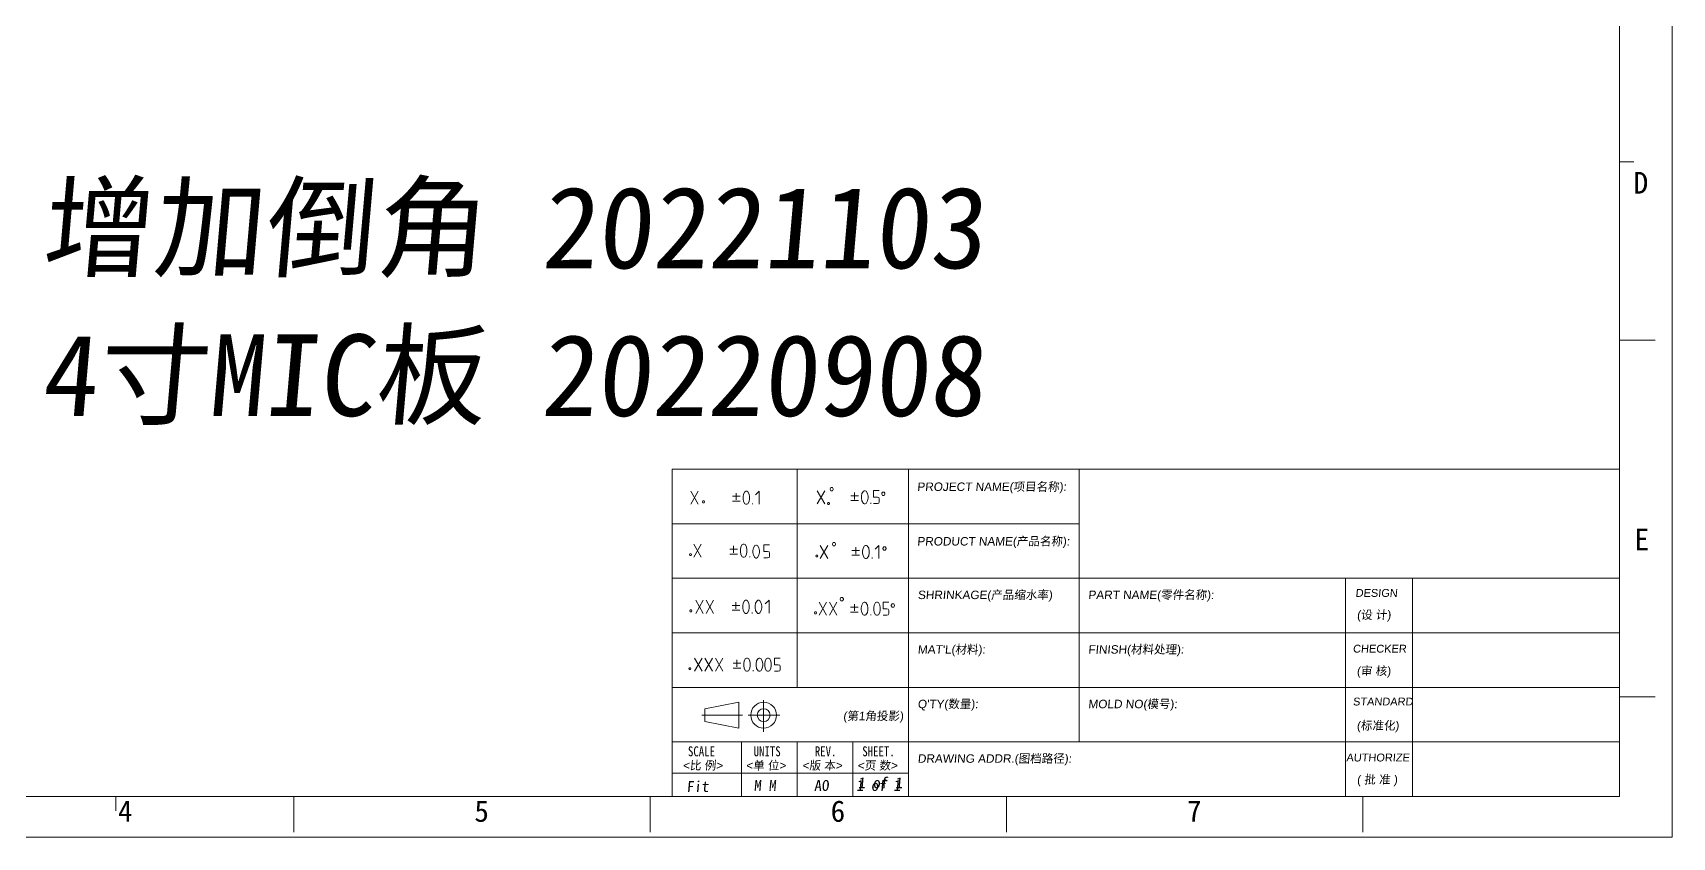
# Model space of a CAD drawing. Extents: x -144 to 4730, y -3845 to 502.
# Drawn here: x 1033.7 to 1161.9, y -3460.4 to -3397.5 of the extents above; entities that cross this region are included whole.
import ezdxf

# ---------------------------------------------------------------- set-up
doc = ezdxf.new("R2010")
doc.units = 0
doc.header["$LTSCALE"] = 15
doc.header["$MEASUREMENT"] = 0
doc.linetypes.add('CENTER', pattern=[0.6, 0.375, -0.075, 0.075, -0.075])
doc.layers.get('0').update_dxf_attribs({"linetype": 'CONTINUOUS'})
doc.layers.add('ce', color=1, linetype='CENTER', lineweight=5)
doc.layers.add('轮廊线', color=7, linetype='CONTINUOUS', lineweight=13)
doc.styles.get("Standard").update_dxf_attribs({"font": 'txt', "width": 0.8})
doc.styles.add('文字', font='宋体.ttf', dxfattribs={"oblique": 5})
doc.styles.add('标准', font='arial.ttf', dxfattribs={"oblique": 5})

# ---------------------------------------------------------------- blocks, each defined once
blk = doc.blocks.new('A4h')
at = {"layer": '轮廊线', "color": 7, "lineweight": 13}
for p, q in [((0, 0), (0, 175.72)), ((-4.81, 3.71), (-4.81, 172.01)), ((-4.81, 61.58), (-3.51, 61.58)), ((-4.81, 45.32), (-1.56, 45.32)), ((-4.81, 37.06), (-4.81, 33.16)), ((-4.81, 12.8), (-1.56, 12.8)), ((-252.81, 3.71), (-4.81, 3.71)), ((-142.03, 3.71), (-142.03, 2.41)), ((-125.77, 3.71), (-125.77, 0.45)), ((-93.25, 3.71), (-93.25, 0.45)), ((-60.74, 3.71), (-60.74, 0.45)), ((-28.22, 3.71), (-28.22, 0.45)), ((0, 0), (-257.52, 0))]:
    blk.add_line(p, q, dxfattribs=at)
at = {"layer": '轮廊线', "color": 7}
for s, height, p in [('D', 1.98, (-3.53, 58.67)), ('E', 1.98, (-3.44, 26.16)), ('4', 1.95, (-141.82, 1.4)), ('5', 1.95, (-109.3, 1.4)), ('6', 1.95, (-76.79, 1.4)), ('7', 1.95, (-44.27, 1.4))]:
    blk.add_text(s, height=height, dxfattribs=at).set_placement(p)

msp = doc.modelspace()

# ---------------------------------------------------------------- linework, layer by layer
at = {"layer": 'ce', "lineweight": 0}
for p, q in [((1090.826, -3452.14), (1090.826, -3449.683)), ((1090.826, -3452.14), (1090.826, -3449.683)), ((1086.005, -3450.848), (1089.164, -3450.848)), ((1086.005, -3450.848), (1089.164, -3450.848)), ((1089.616, -3450.848), (1092.083, -3450.848)), ((1089.616, -3450.848), (1092.083, -3450.848))]:
    msp.add_line(p, q, dxfattribs=at)
at = {"layer": '轮廊线', "color": 7, "linetype": 'Continuous', "lineweight": 9}
for p, q in [((1083.66, -3431.632), (1083.66, -3457.208)), ((1083.66, -3431.632), (1157.748, -3431.632)), ((1083.66, -3431.632), (1083.66, -3457.208)), ((1083.66, -3431.632), (1157.748, -3431.632)), ((1093.449, -3431.632), (1093.449, -3448.682)), ((1093.449, -3431.632), (1093.449, -3448.682)), ((1102.154, -3431.632), (1102.154, -3457.208)), ((1102.154, -3431.632), (1102.154, -3457.208)), ((1115.491, -3431.632), (1115.491, -3452.945)), ((1115.491, -3431.632), (1115.491, -3452.945)), ((1083.66, -3435.895), (1115.491, -3435.895)), ((1083.66, -3435.895), (1115.491, -3435.895)), ((1083.66, -3440.157), (1157.748, -3440.157)), ((1083.66, -3440.157), (1157.748, -3440.157)), ((1136.325, -3440.157), (1136.325, -3457.208)), ((1136.325, -3440.157), (1136.325, -3457.208)), ((1141.563, -3440.157), (1141.563, -3457.208)), ((1141.563, -3440.157), (1141.563, -3457.208)), ((1083.66, -3444.42), (1157.748, -3444.42)), ((1083.66, -3444.42), (1157.748, -3444.42)), ((1083.66, -3448.682), (1157.748, -3448.682)), ((1083.66, -3448.682), (1157.748, -3448.682)), ((1088.896, -3449.839), (1086.226, -3450.343)), ((1088.896, -3449.839), (1086.226, -3450.343)), ((1086.226, -3450.343), (1086.226, -3450.848)), ((1086.226, -3450.343), (1086.226, -3450.848)), ((1086.226, -3451.352), (1086.226, -3450.848)), ((1086.226, -3451.352), (1086.226, -3450.848)), ((1088.896, -3449.839), (1088.896, -3450.848)), ((1088.896, -3449.839), (1088.896, -3450.848)), ((1088.896, -3451.857), (1088.896, -3450.848)), ((1088.896, -3451.857), (1088.896, -3450.848)), ((1088.896, -3451.857), (1086.226, -3451.352)), ((1088.896, -3451.857), (1086.226, -3451.352)), ((1083.66, -3452.945), (1157.748, -3452.945)), ((1083.66, -3452.945), (1157.748, -3452.945)), ((1089.096, -3452.945), (1089.096, -3457.208)), ((1089.096, -3452.945), (1089.096, -3457.208)), ((1093.449, -3452.945), (1093.449, -3457.208)), ((1093.449, -3452.945), (1093.449, -3457.208)), ((1097.802, -3452.945), (1097.802, -3457.208)), ((1097.802, -3452.945), (1097.802, -3457.208)), ((1102.154, -3455.384), (1083.66, -3455.384)), ((1102.154, -3455.384), (1083.66, -3455.384))]:
    msp.add_line(p, q, dxfattribs=at)
at = {"layer": '轮廊线', "color": 3, "lineweight": 9}
for p, q in [((1096.021, -3433.161), (1096.084, -3433.067)), ((1096.021, -3433.161), (1096.084, -3433.067)), ((1096.084, -3433.067), (1096.21, -3433.067)), ((1096.084, -3433.067), (1096.21, -3433.067)), ((1096.21, -3433.067), (1096.273, -3433.161)), ((1096.21, -3433.067), (1096.273, -3433.161)), ((1085.133, -3433.353), (1085.717, -3434.376)), ((1085.133, -3434.376), (1085.717, -3433.353)), ((1085.133, -3433.353), (1085.717, -3434.376)), ((1085.133, -3434.376), (1085.717, -3433.353)), ((1086.041, -3434.171), (1086.073, -3434.109)), ((1086.041, -3434.171), (1086.073, -3434.109)), ((1086.073, -3434.25), (1086.041, -3434.171)), ((1086.073, -3434.25), (1086.041, -3434.171)), ((1086.073, -3434.109), (1086.167, -3434.109)), ((1086.073, -3434.109), (1086.167, -3434.109)), ((1086.167, -3434.25), (1086.073, -3434.25)), ((1086.167, -3434.25), (1086.073, -3434.25)), ((1086.167, -3434.109), (1086.198, -3434.171)), ((1086.167, -3434.109), (1086.198, -3434.171)), ((1086.198, -3434.171), (1086.167, -3434.25)), ((1086.198, -3434.171), (1086.167, -3434.25)), ((1088.381, -3433.747), (1088.98, -3433.747)), ((1088.381, -3433.747), (1088.98, -3433.747)), ((1088.381, -3434.124), (1088.98, -3434.124)), ((1088.381, -3434.124), (1088.98, -3434.124)), ((1088.68, -3433.495), (1088.68, -3434.03)), ((1088.68, -3433.495), (1088.68, -3434.03)), ((1089.255, -3433.572), (1089.218, -3433.791)), ((1089.255, -3433.572), (1089.218, -3433.791)), ((1089.218, -3433.791), (1089.218, -3433.938)), ((1089.218, -3433.791), (1089.218, -3433.938)), ((1089.218, -3433.938), (1089.255, -3434.157)), ((1089.218, -3433.938), (1089.255, -3434.157)), ((1089.364, -3433.39), (1089.255, -3433.572)), ((1089.364, -3433.39), (1089.255, -3433.572)), ((1089.255, -3434.157), (1089.364, -3434.34)), ((1089.255, -3434.157), (1089.364, -3434.34)), ((1089.437, -3433.353), (1089.364, -3433.39)), ((1089.437, -3433.353), (1089.364, -3433.39)), ((1089.364, -3434.34), (1089.437, -3434.376)), ((1089.364, -3434.34), (1089.437, -3434.376)), ((1089.51, -3433.353), (1089.437, -3433.353)), ((1089.51, -3433.353), (1089.437, -3433.353)), ((1089.583, -3433.39), (1089.51, -3433.353)), ((1089.583, -3433.39), (1089.51, -3433.353)), ((1089.51, -3434.376), (1089.583, -3434.34)), ((1089.51, -3434.376), (1089.583, -3434.34)), ((1089.693, -3433.572), (1089.583, -3433.39)), ((1089.693, -3433.572), (1089.583, -3433.39)), ((1089.583, -3434.34), (1089.693, -3434.157)), ((1089.583, -3434.34), (1089.693, -3434.157)), ((1089.73, -3433.791), (1089.693, -3433.572)), ((1089.73, -3433.791), (1089.693, -3433.572)), ((1089.693, -3434.157), (1089.73, -3433.938)), ((1089.693, -3434.157), (1089.73, -3433.938)), ((1089.73, -3433.938), (1089.73, -3433.791)), ((1089.73, -3433.938), (1089.73, -3433.791)), ((1089.959, -3434.376), (1089.959, -3434.303)), ((1089.959, -3434.376), (1089.959, -3434.303)), ((1090.481, -3433.353), (1090.189, -3433.645)), ((1090.481, -3433.353), (1090.189, -3433.645)), ((1090.481, -3434.376), (1090.481, -3433.353)), ((1090.481, -3434.376), (1090.481, -3433.353)), ((1095.019, -3433.314), (1095.604, -3434.337)), ((1095.019, -3434.337), (1095.604, -3433.314)), ((1095.019, -3433.314), (1095.604, -3434.337)), ((1095.019, -3434.337), (1095.604, -3433.314)), ((1095.831, -3434.303), (1095.862, -3434.24)), ((1095.831, -3434.303), (1095.862, -3434.24)), ((1095.862, -3434.382), (1095.831, -3434.303)), ((1095.862, -3434.382), (1095.831, -3434.303)), ((1095.862, -3434.24), (1095.957, -3434.24)), ((1095.862, -3434.24), (1095.957, -3434.24)), ((1095.957, -3434.24), (1095.988, -3434.303)), ((1095.957, -3434.24), (1095.988, -3434.303)), ((1095.988, -3434.303), (1095.957, -3434.382)), ((1095.988, -3434.303), (1095.957, -3434.382)), ((1096.021, -3433.224), (1096.021, -3433.161)), ((1096.021, -3433.224), (1096.021, -3433.161)), ((1096.084, -3433.319), (1096.021, -3433.224)), ((1096.084, -3433.319), (1096.021, -3433.224)), ((1096.21, -3433.319), (1096.084, -3433.319)), ((1096.21, -3433.319), (1096.084, -3433.319)), ((1096.273, -3433.224), (1096.21, -3433.319)), ((1096.273, -3433.224), (1096.21, -3433.319)), ((1096.273, -3433.161), (1096.273, -3433.224)), ((1096.273, -3433.161), (1096.273, -3433.224)), ((1097.639, -3433.708), (1098.237, -3433.708)), ((1097.639, -3433.708), (1098.237, -3433.708)), ((1097.639, -3434.085), (1098.237, -3434.085)), ((1097.639, -3434.085), (1098.237, -3434.085)), ((1097.938, -3433.456), (1097.938, -3433.991)), ((1097.938, -3433.456), (1097.938, -3433.991)), ((1098.512, -3433.533), (1098.476, -3433.753)), ((1098.512, -3433.533), (1098.476, -3433.753)), ((1098.476, -3433.753), (1098.476, -3433.899)), ((1098.476, -3433.753), (1098.476, -3433.899)), ((1098.476, -3433.899), (1098.512, -3434.118)), ((1098.476, -3433.899), (1098.512, -3434.118)), ((1098.622, -3433.351), (1098.512, -3433.533)), ((1098.622, -3433.351), (1098.512, -3433.533)), ((1098.512, -3434.118), (1098.622, -3434.301)), ((1098.512, -3434.118), (1098.622, -3434.301)), ((1098.695, -3433.314), (1098.622, -3433.351)), ((1098.695, -3433.314), (1098.622, -3433.351)), ((1098.622, -3434.301), (1098.695, -3434.337)), ((1098.622, -3434.301), (1098.695, -3434.337)), ((1098.768, -3433.314), (1098.695, -3433.314)), ((1098.768, -3433.314), (1098.695, -3433.314)), ((1098.695, -3434.337), (1098.768, -3434.337)), ((1098.695, -3434.337), (1098.768, -3434.337)), ((1098.841, -3433.351), (1098.768, -3433.314)), ((1098.841, -3433.351), (1098.768, -3433.314)), ((1098.768, -3434.337), (1098.841, -3434.301)), ((1098.768, -3434.337), (1098.841, -3434.301)), ((1098.951, -3433.533), (1098.841, -3433.351)), ((1098.951, -3433.533), (1098.841, -3433.351)), ((1098.841, -3434.301), (1098.951, -3434.118)), ((1098.841, -3434.301), (1098.951, -3434.118)), ((1098.988, -3433.753), (1098.951, -3433.533)), ((1098.988, -3433.753), (1098.951, -3433.533)), ((1098.951, -3434.118), (1098.988, -3433.899)), ((1098.951, -3434.118), (1098.988, -3433.899)), ((1098.988, -3433.899), (1098.988, -3433.753)), ((1098.988, -3433.899), (1098.988, -3433.753)), ((1099.217, -3434.337), (1099.217, -3434.264)), ((1099.217, -3434.337), (1099.217, -3434.264)), ((1099.429, -3433.295), (1099.867, -3433.295)), ((1099.429, -3433.807), (1099.429, -3433.295)), ((1099.429, -3433.295), (1099.867, -3433.295)), ((1099.429, -3433.807), (1099.429, -3433.295)), ((1099.721, -3433.807), (1099.429, -3433.807)), ((1099.721, -3433.807), (1099.429, -3433.807)), ((1099.429, -3434.318), (1099.721, -3434.318)), ((1099.429, -3434.318), (1099.721, -3434.318)), ((1099.831, -3433.843), (1099.721, -3433.807)), ((1099.831, -3433.843), (1099.721, -3433.807)), ((1099.721, -3434.318), (1099.831, -3434.282)), ((1099.721, -3434.318), (1099.831, -3434.282)), ((1099.867, -3433.953), (1099.831, -3433.843)), ((1099.867, -3433.953), (1099.831, -3433.843)), ((1099.831, -3434.282), (1099.867, -3434.172)), ((1099.831, -3434.282), (1099.867, -3434.172)), ((1099.867, -3434.172), (1099.867, -3433.953)), ((1099.867, -3434.172), (1099.867, -3433.953)), ((1100.063, -3433.519), (1100.126, -3433.424)), ((1100.063, -3433.519), (1100.126, -3433.424)), ((1100.063, -3433.582), (1100.063, -3433.519)), ((1100.063, -3433.582), (1100.063, -3433.519)), ((1100.126, -3433.676), (1100.063, -3433.582)), ((1100.126, -3433.676), (1100.063, -3433.582)), ((1100.126, -3433.424), (1100.252, -3433.424)), ((1100.126, -3433.424), (1100.252, -3433.424)), ((1100.252, -3433.676), (1100.126, -3433.676)), ((1100.252, -3433.676), (1100.126, -3433.676)), ((1100.252, -3433.424), (1100.315, -3433.519)), ((1100.252, -3433.424), (1100.315, -3433.519)), ((1100.315, -3433.582), (1100.252, -3433.676)), ((1100.315, -3433.582), (1100.252, -3433.676)), ((1100.315, -3433.519), (1100.315, -3433.582)), ((1100.315, -3433.519), (1100.315, -3433.582)), ((1089.437, -3434.376), (1089.51, -3434.376)), ((1089.437, -3434.376), (1089.51, -3434.376)), ((1095.957, -3434.382), (1095.862, -3434.382)), ((1095.957, -3434.382), (1095.862, -3434.382)), ((1085.363, -3437.492), (1085.948, -3438.515)), ((1085.363, -3438.515), (1085.948, -3437.492)), ((1085.363, -3437.492), (1085.948, -3438.515)), ((1085.363, -3438.515), (1085.948, -3437.492)), ((1088.175, -3437.885), (1088.773, -3437.885)), ((1088.175, -3437.885), (1088.773, -3437.885)), ((1088.474, -3437.633), (1088.474, -3438.168)), ((1088.474, -3437.633), (1088.474, -3438.168)), ((1089.048, -3437.711), (1089.012, -3437.93)), ((1089.048, -3437.711), (1089.012, -3437.93)), ((1089.012, -3437.93), (1089.012, -3438.076)), ((1089.012, -3437.93), (1089.012, -3438.076)), ((1089.012, -3438.076), (1089.048, -3438.295)), ((1089.012, -3438.076), (1089.048, -3438.295)), ((1089.158, -3437.528), (1089.048, -3437.711)), ((1089.158, -3437.528), (1089.048, -3437.711)), ((1089.231, -3437.492), (1089.158, -3437.528)), ((1089.231, -3437.492), (1089.158, -3437.528)), ((1089.304, -3437.492), (1089.231, -3437.492)), ((1089.304, -3437.492), (1089.231, -3437.492)), ((1089.377, -3437.528), (1089.304, -3437.492)), ((1089.377, -3437.528), (1089.304, -3437.492)), ((1089.487, -3437.711), (1089.377, -3437.528)), ((1089.487, -3437.711), (1089.377, -3437.528)), ((1089.523, -3437.93), (1089.487, -3437.711)), ((1089.523, -3437.93), (1089.487, -3437.711)), ((1089.487, -3438.295), (1089.523, -3438.076)), ((1089.487, -3438.295), (1089.523, -3438.076)), ((1089.523, -3438.076), (1089.523, -3437.93)), ((1089.523, -3438.076), (1089.523, -3437.93)), ((1090.022, -3437.776), (1089.986, -3437.995)), ((1090.022, -3437.776), (1089.986, -3437.995)), ((1089.986, -3437.995), (1089.986, -3438.141)), ((1089.986, -3437.995), (1089.986, -3438.141)), ((1089.986, -3438.141), (1090.022, -3438.361)), ((1089.986, -3438.141), (1090.022, -3438.361)), ((1090.132, -3437.593), (1090.022, -3437.776)), ((1090.132, -3437.593), (1090.022, -3437.776)), ((1090.205, -3437.557), (1090.132, -3437.593)), ((1090.205, -3437.557), (1090.132, -3437.593)), ((1090.278, -3437.557), (1090.205, -3437.557)), ((1090.278, -3437.557), (1090.205, -3437.557)), ((1090.351, -3437.593), (1090.278, -3437.557)), ((1090.351, -3437.593), (1090.278, -3437.557)), ((1090.461, -3437.776), (1090.351, -3437.593)), ((1090.461, -3437.776), (1090.351, -3437.593)), ((1090.497, -3437.995), (1090.461, -3437.776)), ((1090.497, -3437.995), (1090.461, -3437.776)), ((1090.461, -3438.361), (1090.497, -3438.141)), ((1090.461, -3438.361), (1090.497, -3438.141)), ((1090.497, -3438.141), (1090.497, -3437.995)), ((1090.497, -3438.141), (1090.497, -3437.995)), ((1090.847, -3437.547), (1091.286, -3437.547)), ((1090.847, -3438.058), (1090.847, -3437.547)), ((1090.847, -3437.547), (1091.286, -3437.547)), ((1090.847, -3438.058), (1090.847, -3437.547)), ((1091.14, -3438.058), (1090.847, -3438.058)), ((1091.14, -3438.058), (1090.847, -3438.058)), ((1091.249, -3438.095), (1091.14, -3438.058)), ((1091.249, -3438.095), (1091.14, -3438.058)), ((1091.286, -3438.205), (1091.249, -3438.095)), ((1091.286, -3438.205), (1091.249, -3438.095)), ((1095.249, -3437.586), (1095.833, -3438.609)), ((1095.249, -3438.609), (1095.833, -3437.586)), ((1095.249, -3437.586), (1095.833, -3438.609)), ((1095.249, -3438.609), (1095.833, -3437.586)), ((1095.249, -3437.586), (1095.833, -3438.609)), ((1095.249, -3438.609), (1095.833, -3437.586)), ((1095.249, -3437.586), (1095.833, -3438.609)), ((1095.249, -3438.609), (1095.833, -3437.586)), ((1096.2, -3437.462), (1096.263, -3437.367)), ((1096.2, -3437.462), (1096.263, -3437.367)), ((1096.2, -3437.525), (1096.2, -3437.462)), ((1096.2, -3437.525), (1096.2, -3437.462)), ((1096.263, -3437.619), (1096.2, -3437.525)), ((1096.263, -3437.619), (1096.2, -3437.525)), ((1096.263, -3437.367), (1096.389, -3437.367)), ((1096.263, -3437.367), (1096.389, -3437.367)), ((1096.389, -3437.619), (1096.263, -3437.619)), ((1096.389, -3437.619), (1096.263, -3437.619)), ((1096.389, -3437.367), (1096.452, -3437.462)), ((1096.389, -3437.367), (1096.452, -3437.462)), ((1096.452, -3437.525), (1096.389, -3437.619)), ((1096.452, -3437.525), (1096.389, -3437.619)), ((1096.452, -3437.462), (1096.452, -3437.525)), ((1096.452, -3437.462), (1096.452, -3437.525)), ((1097.729, -3437.98), (1098.327, -3437.98)), ((1097.729, -3437.98), (1098.327, -3437.98)), ((1097.729, -3437.98), (1098.327, -3437.98)), ((1097.729, -3437.98), (1098.327, -3437.98)), ((1098.028, -3437.728), (1098.028, -3438.263)), ((1098.028, -3437.728), (1098.028, -3438.263)), ((1098.028, -3437.728), (1098.028, -3438.263)), ((1098.028, -3437.728), (1098.028, -3438.263)), ((1098.602, -3437.805), (1098.566, -3438.025)), ((1098.602, -3437.805), (1098.566, -3438.025)), ((1098.602, -3437.805), (1098.566, -3438.025)), ((1098.602, -3437.805), (1098.566, -3438.025)), ((1098.566, -3438.025), (1098.566, -3438.171)), ((1098.566, -3438.025), (1098.566, -3438.171)), ((1098.566, -3438.025), (1098.566, -3438.171)), ((1098.566, -3438.025), (1098.566, -3438.171)), ((1098.566, -3438.171), (1098.602, -3438.39)), ((1098.566, -3438.171), (1098.602, -3438.39)), ((1098.566, -3438.171), (1098.602, -3438.39)), ((1098.566, -3438.171), (1098.602, -3438.39)), ((1098.712, -3437.623), (1098.602, -3437.805)), ((1098.712, -3437.623), (1098.602, -3437.805)), ((1098.712, -3437.623), (1098.602, -3437.805)), ((1098.712, -3437.623), (1098.602, -3437.805)), ((1098.785, -3437.586), (1098.712, -3437.623)), ((1098.785, -3437.586), (1098.712, -3437.623)), ((1098.785, -3437.586), (1098.712, -3437.623)), ((1098.785, -3437.586), (1098.712, -3437.623)), ((1098.858, -3437.586), (1098.785, -3437.586)), ((1098.858, -3437.586), (1098.785, -3437.586)), ((1098.858, -3437.586), (1098.785, -3437.586)), ((1098.858, -3437.586), (1098.785, -3437.586)), ((1098.931, -3437.623), (1098.858, -3437.586)), ((1098.931, -3437.623), (1098.858, -3437.586)), ((1098.931, -3437.623), (1098.858, -3437.586)), ((1098.931, -3437.623), (1098.858, -3437.586)), ((1099.041, -3437.805), (1098.931, -3437.623)), ((1099.041, -3437.805), (1098.931, -3437.623)), ((1099.041, -3437.805), (1098.931, -3437.623)), ((1099.041, -3437.805), (1098.931, -3437.623)), ((1099.077, -3438.025), (1099.041, -3437.805)), ((1099.077, -3438.025), (1099.041, -3437.805)), ((1099.077, -3438.025), (1099.041, -3437.805)), ((1099.077, -3438.025), (1099.041, -3437.805)), ((1099.041, -3438.39), (1099.077, -3438.171)), ((1099.041, -3438.39), (1099.077, -3438.171)), ((1099.041, -3438.39), (1099.077, -3438.171)), ((1099.041, -3438.39), (1099.077, -3438.171)), ((1099.077, -3438.171), (1099.077, -3438.025)), ((1099.077, -3438.171), (1099.077, -3438.025)), ((1099.077, -3438.171), (1099.077, -3438.025)), ((1099.077, -3438.171), (1099.077, -3438.025)), ((1099.829, -3437.586), (1099.536, -3437.878)), ((1099.829, -3437.586), (1099.536, -3437.878)), ((1099.829, -3437.586), (1099.536, -3437.878)), ((1099.829, -3437.586), (1099.536, -3437.878)), ((1099.829, -3438.609), (1099.829, -3437.586)), ((1099.829, -3438.609), (1099.829, -3437.586)), ((1099.829, -3438.609), (1099.829, -3437.586)), ((1099.829, -3438.609), (1099.829, -3437.586)), ((1100.152, -3437.791), (1100.215, -3437.696)), ((1100.152, -3437.791), (1100.215, -3437.696)), ((1100.152, -3437.791), (1100.215, -3437.696)), ((1100.152, -3437.791), (1100.215, -3437.696)), ((1100.152, -3437.854), (1100.152, -3437.791)), ((1100.152, -3437.854), (1100.152, -3437.791)), ((1100.152, -3437.854), (1100.152, -3437.791)), ((1100.152, -3437.854), (1100.152, -3437.791)), ((1100.215, -3437.948), (1100.152, -3437.854)), ((1100.215, -3437.948), (1100.152, -3437.854)), ((1100.215, -3437.948), (1100.152, -3437.854)), ((1100.215, -3437.948), (1100.152, -3437.854)), ((1100.215, -3437.696), (1100.341, -3437.696)), ((1100.215, -3437.696), (1100.341, -3437.696)), ((1100.215, -3437.696), (1100.341, -3437.696)), ((1100.215, -3437.696), (1100.341, -3437.696)), ((1100.341, -3437.948), (1100.215, -3437.948)), ((1100.341, -3437.948), (1100.215, -3437.948)), ((1100.341, -3437.948), (1100.215, -3437.948)), ((1100.341, -3437.948), (1100.215, -3437.948)), ((1100.341, -3437.696), (1100.404, -3437.791)), ((1100.341, -3437.696), (1100.404, -3437.791)), ((1100.341, -3437.696), (1100.404, -3437.791)), ((1100.341, -3437.696), (1100.404, -3437.791)), ((1100.404, -3437.854), (1100.341, -3437.948)), ((1100.404, -3437.854), (1100.341, -3437.948)), ((1100.404, -3437.854), (1100.341, -3437.948)), ((1100.404, -3437.854), (1100.341, -3437.948)), ((1100.404, -3437.791), (1100.404, -3437.854)), ((1100.404, -3437.791), (1100.404, -3437.854)), ((1100.404, -3437.791), (1100.404, -3437.854)), ((1100.404, -3437.791), (1100.404, -3437.854)), ((1085.021, -3438.31), (1085.052, -3438.247)), ((1085.021, -3438.31), (1085.052, -3438.247)), ((1085.052, -3438.389), (1085.021, -3438.31)), ((1085.052, -3438.389), (1085.021, -3438.31)), ((1085.052, -3438.247), (1085.147, -3438.247)), ((1085.052, -3438.247), (1085.147, -3438.247)), ((1085.147, -3438.389), (1085.052, -3438.389)), ((1085.147, -3438.389), (1085.052, -3438.389)), ((1085.147, -3438.247), (1085.178, -3438.31)), ((1085.147, -3438.247), (1085.178, -3438.31)), ((1085.178, -3438.31), (1085.147, -3438.389)), ((1085.178, -3438.31), (1085.147, -3438.389)), ((1088.175, -3438.263), (1088.773, -3438.263)), ((1088.175, -3438.263), (1088.773, -3438.263)), ((1089.048, -3438.295), (1089.158, -3438.478)), ((1089.048, -3438.295), (1089.158, -3438.478)), ((1089.158, -3438.478), (1089.231, -3438.515)), ((1089.158, -3438.478), (1089.231, -3438.515)), ((1089.231, -3438.515), (1089.304, -3438.515)), ((1089.231, -3438.515), (1089.304, -3438.515)), ((1089.304, -3438.515), (1089.377, -3438.478)), ((1089.304, -3438.515), (1089.377, -3438.478)), ((1089.377, -3438.478), (1089.487, -3438.295)), ((1089.377, -3438.478), (1089.487, -3438.295)), ((1089.753, -3438.515), (1089.753, -3438.442)), ((1089.753, -3438.515), (1089.753, -3438.442)), ((1090.022, -3438.361), (1090.132, -3438.543)), ((1090.022, -3438.361), (1090.132, -3438.543)), ((1090.132, -3438.543), (1090.205, -3438.58)), ((1090.132, -3438.543), (1090.205, -3438.58)), ((1090.205, -3438.58), (1090.278, -3438.58)), ((1090.205, -3438.58), (1090.278, -3438.58)), ((1090.278, -3438.58), (1090.351, -3438.543)), ((1090.278, -3438.58), (1090.351, -3438.543)), ((1090.351, -3438.543), (1090.461, -3438.361)), ((1090.351, -3438.543), (1090.461, -3438.361)), ((1090.847, -3438.57), (1091.14, -3438.57)), ((1090.847, -3438.57), (1091.14, -3438.57)), ((1091.14, -3438.57), (1091.249, -3438.533)), ((1091.14, -3438.57), (1091.249, -3438.533)), ((1091.249, -3438.533), (1091.286, -3438.424)), ((1091.249, -3438.533), (1091.286, -3438.424)), ((1091.286, -3438.424), (1091.286, -3438.205)), ((1091.286, -3438.424), (1091.286, -3438.205)), ((1094.909, -3438.405), (1094.94, -3438.342)), ((1094.909, -3438.405), (1094.94, -3438.342)), ((1094.909, -3438.405), (1094.94, -3438.342)), ((1094.909, -3438.405), (1094.94, -3438.342)), ((1094.94, -3438.483), (1094.909, -3438.405)), ((1094.94, -3438.483), (1094.909, -3438.405)), ((1094.94, -3438.483), (1094.909, -3438.405)), ((1094.94, -3438.483), (1094.909, -3438.405)), ((1094.94, -3438.342), (1095.035, -3438.342)), ((1094.94, -3438.342), (1095.035, -3438.342)), ((1094.94, -3438.342), (1095.035, -3438.342)), ((1094.94, -3438.342), (1095.035, -3438.342)), ((1095.035, -3438.483), (1094.94, -3438.483)), ((1095.035, -3438.483), (1094.94, -3438.483)), ((1095.035, -3438.483), (1094.94, -3438.483)), ((1095.035, -3438.483), (1094.94, -3438.483)), ((1095.035, -3438.342), (1095.066, -3438.405)), ((1095.035, -3438.342), (1095.066, -3438.405)), ((1095.035, -3438.342), (1095.066, -3438.405)), ((1095.035, -3438.342), (1095.066, -3438.405)), ((1095.066, -3438.405), (1095.035, -3438.483)), ((1095.066, -3438.405), (1095.035, -3438.483)), ((1095.066, -3438.405), (1095.035, -3438.483)), ((1095.066, -3438.405), (1095.035, -3438.483)), ((1097.729, -3438.357), (1098.327, -3438.357)), ((1097.729, -3438.357), (1098.327, -3438.357)), ((1097.729, -3438.357), (1098.327, -3438.357)), ((1097.729, -3438.357), (1098.327, -3438.357)), ((1098.602, -3438.39), (1098.712, -3438.573)), ((1098.602, -3438.39), (1098.712, -3438.573)), ((1098.602, -3438.39), (1098.712, -3438.573)), ((1098.602, -3438.39), (1098.712, -3438.573)), ((1098.712, -3438.573), (1098.785, -3438.609)), ((1098.712, -3438.573), (1098.785, -3438.609)), ((1098.712, -3438.573), (1098.785, -3438.609)), ((1098.712, -3438.573), (1098.785, -3438.609)), ((1098.785, -3438.609), (1098.858, -3438.609)), ((1098.785, -3438.609), (1098.858, -3438.609)), ((1098.785, -3438.609), (1098.858, -3438.609)), ((1098.785, -3438.609), (1098.858, -3438.609)), ((1098.858, -3438.609), (1098.931, -3438.573)), ((1098.858, -3438.609), (1098.931, -3438.573)), ((1098.858, -3438.609), (1098.931, -3438.573)), ((1098.858, -3438.609), (1098.931, -3438.573)), ((1098.931, -3438.573), (1099.041, -3438.39)), ((1098.931, -3438.573), (1099.041, -3438.39)), ((1098.931, -3438.573), (1099.041, -3438.39)), ((1098.931, -3438.573), (1099.041, -3438.39)), ((1099.307, -3438.609), (1099.307, -3438.536)), ((1099.307, -3438.609), (1099.307, -3438.536)), ((1099.307, -3438.609), (1099.307, -3438.536)), ((1099.307, -3438.609), (1099.307, -3438.536)), ((1085.516, -3441.878), (1086.1, -3442.901)), ((1085.516, -3442.901), (1086.1, -3441.878)), ((1085.516, -3441.878), (1086.1, -3442.901)), ((1085.516, -3442.901), (1086.1, -3441.878)), ((1086.33, -3441.878), (1086.914, -3442.901)), ((1086.33, -3442.901), (1086.914, -3441.878)), ((1086.33, -3441.878), (1086.914, -3442.901)), ((1086.33, -3442.901), (1086.914, -3441.878)), ((1088.653, -3442.019), (1088.653, -3442.554)), ((1088.653, -3442.019), (1088.653, -3442.554)), ((1089.337, -3441.914), (1089.228, -3442.097)), ((1089.337, -3441.914), (1089.228, -3442.097)), ((1089.41, -3441.878), (1089.337, -3441.914)), ((1089.41, -3441.878), (1089.337, -3441.914)), ((1089.483, -3441.878), (1089.41, -3441.878)), ((1089.483, -3441.878), (1089.41, -3441.878)), ((1089.556, -3441.914), (1089.483, -3441.878)), ((1089.556, -3441.914), (1089.483, -3441.878)), ((1089.666, -3442.097), (1089.556, -3441.914)), ((1089.666, -3442.097), (1089.556, -3441.914)), ((1090.308, -3441.914), (1090.198, -3442.097)), ((1090.308, -3441.914), (1090.198, -3442.097)), ((1090.381, -3441.878), (1090.308, -3441.914)), ((1090.381, -3441.878), (1090.308, -3441.914)), ((1090.454, -3441.878), (1090.381, -3441.878)), ((1090.454, -3441.878), (1090.381, -3441.878)), ((1090.527, -3441.914), (1090.454, -3441.878)), ((1090.527, -3441.914), (1090.454, -3441.878)), ((1090.637, -3442.097), (1090.527, -3441.914)), ((1090.637, -3442.097), (1090.527, -3441.914)), ((1091.249, -3441.867), (1090.957, -3442.159)), ((1091.249, -3441.867), (1090.957, -3442.159)), ((1091.249, -3442.89), (1091.249, -3441.867)), ((1091.249, -3442.89), (1091.249, -3441.867)), ((1095.16, -3442.025), (1095.744, -3443.048)), ((1095.16, -3443.048), (1095.744, -3442.025)), ((1095.16, -3442.025), (1095.744, -3443.048)), ((1095.16, -3443.048), (1095.744, -3442.025)), ((1095.974, -3442.025), (1096.558, -3443.048)), ((1095.974, -3443.048), (1096.558, -3442.025)), ((1095.974, -3442.025), (1096.558, -3443.048)), ((1095.974, -3443.048), (1096.558, -3442.025)), ((1096.807, -3441.762), (1096.87, -3441.667)), ((1096.807, -3441.762), (1096.87, -3441.667)), ((1096.807, -3441.825), (1096.807, -3441.762)), ((1096.807, -3441.825), (1096.807, -3441.762)), ((1096.87, -3441.919), (1096.807, -3441.825)), ((1096.87, -3441.919), (1096.807, -3441.825)), ((1096.87, -3441.667), (1096.996, -3441.667)), ((1096.87, -3441.667), (1096.996, -3441.667)), ((1096.996, -3441.919), (1096.87, -3441.919)), ((1096.996, -3441.919), (1096.87, -3441.919)), ((1096.996, -3441.667), (1097.059, -3441.762)), ((1096.996, -3441.667), (1097.059, -3441.762)), ((1097.059, -3441.825), (1096.996, -3441.919)), ((1097.059, -3441.825), (1096.996, -3441.919)), ((1097.059, -3441.762), (1097.059, -3441.825)), ((1097.059, -3441.762), (1097.059, -3441.825)), ((1098.681, -3442.025), (1098.607, -3442.061)), ((1098.681, -3442.025), (1098.607, -3442.061)), ((1098.754, -3442.025), (1098.681, -3442.025)), ((1098.754, -3442.025), (1098.681, -3442.025)), ((1098.827, -3442.061), (1098.754, -3442.025)), ((1098.827, -3442.061), (1098.754, -3442.025)), ((1099.651, -3442.025), (1099.578, -3442.061)), ((1099.651, -3442.025), (1099.578, -3442.061)), ((1099.724, -3442.025), (1099.651, -3442.025)), ((1099.724, -3442.025), (1099.651, -3442.025)), ((1099.797, -3442.061), (1099.724, -3442.025)), ((1099.797, -3442.061), (1099.724, -3442.025)), ((1100.173, -3442.025), (1100.611, -3442.025)), ((1100.173, -3442.536), (1100.173, -3442.025)), ((1100.173, -3442.025), (1100.611, -3442.025)), ((1100.173, -3442.536), (1100.173, -3442.025)), ((1085.054, -3442.696), (1085.085, -3442.633)), ((1085.054, -3442.696), (1085.085, -3442.633)), ((1085.085, -3442.775), (1085.054, -3442.696)), ((1085.085, -3442.775), (1085.054, -3442.696)), ((1085.085, -3442.633), (1085.18, -3442.633)), ((1085.085, -3442.633), (1085.18, -3442.633)), ((1085.18, -3442.775), (1085.085, -3442.775)), ((1085.18, -3442.775), (1085.085, -3442.775)), ((1085.18, -3442.633), (1085.211, -3442.696)), ((1085.18, -3442.633), (1085.211, -3442.696)), ((1085.211, -3442.696), (1085.18, -3442.775)), ((1085.211, -3442.696), (1085.18, -3442.775)), ((1088.354, -3442.271), (1088.953, -3442.271)), ((1088.354, -3442.271), (1088.953, -3442.271)), ((1088.354, -3442.649), (1088.953, -3442.649)), ((1088.354, -3442.649), (1088.953, -3442.649)), ((1089.228, -3442.097), (1089.191, -3442.316)), ((1089.228, -3442.097), (1089.191, -3442.316)), ((1089.191, -3442.316), (1089.191, -3442.462)), ((1089.191, -3442.316), (1089.191, -3442.462)), ((1089.191, -3442.462), (1089.228, -3442.682)), ((1089.191, -3442.462), (1089.228, -3442.682)), ((1089.228, -3442.682), (1089.337, -3442.864)), ((1089.228, -3442.682), (1089.337, -3442.864)), ((1089.337, -3442.864), (1089.41, -3442.901)), ((1089.337, -3442.864), (1089.41, -3442.901)), ((1089.41, -3442.901), (1089.483, -3442.901)), ((1089.41, -3442.901), (1089.483, -3442.901)), ((1089.483, -3442.901), (1089.556, -3442.864)), ((1089.483, -3442.901), (1089.556, -3442.864)), ((1089.556, -3442.864), (1089.666, -3442.682)), ((1089.556, -3442.864), (1089.666, -3442.682)), ((1089.703, -3442.316), (1089.666, -3442.097)), ((1089.703, -3442.316), (1089.666, -3442.097)), ((1089.666, -3442.682), (1089.703, -3442.462)), ((1089.666, -3442.682), (1089.703, -3442.462)), ((1089.703, -3442.462), (1089.703, -3442.316)), ((1089.703, -3442.462), (1089.703, -3442.316)), ((1089.932, -3442.901), (1089.932, -3442.828)), ((1089.932, -3442.901), (1089.932, -3442.828)), ((1090.198, -3442.097), (1090.162, -3442.316)), ((1090.198, -3442.097), (1090.162, -3442.316)), ((1090.162, -3442.316), (1090.162, -3442.462)), ((1090.162, -3442.316), (1090.162, -3442.462)), ((1090.162, -3442.462), (1090.198, -3442.682)), ((1090.162, -3442.462), (1090.198, -3442.682)), ((1090.198, -3442.682), (1090.308, -3442.864)), ((1090.198, -3442.682), (1090.308, -3442.864)), ((1090.308, -3442.864), (1090.381, -3442.901)), ((1090.308, -3442.864), (1090.381, -3442.901)), ((1090.381, -3442.901), (1090.454, -3442.901)), ((1090.381, -3442.901), (1090.454, -3442.901)), ((1090.454, -3442.901), (1090.527, -3442.864)), ((1090.454, -3442.901), (1090.527, -3442.864)), ((1090.527, -3442.864), (1090.637, -3442.682)), ((1090.527, -3442.864), (1090.637, -3442.682)), ((1090.673, -3442.316), (1090.637, -3442.097)), ((1090.673, -3442.316), (1090.637, -3442.097)), ((1090.637, -3442.682), (1090.673, -3442.462)), ((1090.637, -3442.682), (1090.673, -3442.462)), ((1090.673, -3442.462), (1090.673, -3442.316)), ((1090.673, -3442.462), (1090.673, -3442.316)), ((1094.801, -3442.843), (1094.833, -3442.78)), ((1094.801, -3442.843), (1094.833, -3442.78)), ((1094.833, -3442.922), (1094.801, -3442.843)), ((1094.833, -3442.922), (1094.801, -3442.843)), ((1094.833, -3442.78), (1094.927, -3442.78)), ((1094.833, -3442.78), (1094.927, -3442.78)), ((1094.927, -3442.922), (1094.833, -3442.922)), ((1094.927, -3442.922), (1094.833, -3442.922)), ((1094.927, -3442.78), (1094.958, -3442.843)), ((1094.927, -3442.78), (1094.958, -3442.843)), ((1094.958, -3442.843), (1094.927, -3442.922)), ((1094.958, -3442.843), (1094.927, -3442.922)), ((1097.625, -3442.418), (1098.223, -3442.418)), ((1097.625, -3442.418), (1098.223, -3442.418)), ((1097.625, -3442.796), (1098.223, -3442.796)), ((1097.625, -3442.796), (1098.223, -3442.796)), ((1097.924, -3442.166), (1097.924, -3442.701)), ((1097.924, -3442.166), (1097.924, -3442.701)), ((1098.498, -3442.244), (1098.461, -3442.463)), ((1098.498, -3442.244), (1098.461, -3442.463)), ((1098.461, -3442.463), (1098.461, -3442.609)), ((1098.461, -3442.463), (1098.461, -3442.609)), ((1098.461, -3442.609), (1098.498, -3442.828)), ((1098.461, -3442.609), (1098.498, -3442.828)), ((1098.607, -3442.061), (1098.498, -3442.244)), ((1098.607, -3442.061), (1098.498, -3442.244)), ((1098.498, -3442.828), (1098.607, -3443.011)), ((1098.498, -3442.828), (1098.607, -3443.011)), ((1098.607, -3443.011), (1098.681, -3443.048)), ((1098.607, -3443.011), (1098.681, -3443.048)), ((1098.681, -3443.048), (1098.754, -3443.048)), ((1098.681, -3443.048), (1098.754, -3443.048)), ((1098.754, -3443.048), (1098.827, -3443.011)), ((1098.754, -3443.048), (1098.827, -3443.011)), ((1098.936, -3442.244), (1098.827, -3442.061)), ((1098.936, -3442.244), (1098.827, -3442.061)), ((1098.827, -3443.011), (1098.936, -3442.828)), ((1098.827, -3443.011), (1098.936, -3442.828)), ((1098.973, -3442.463), (1098.936, -3442.244)), ((1098.973, -3442.463), (1098.936, -3442.244)), ((1098.936, -3442.828), (1098.973, -3442.609)), ((1098.936, -3442.828), (1098.973, -3442.609)), ((1098.973, -3442.609), (1098.973, -3442.463)), ((1098.973, -3442.609), (1098.973, -3442.463)), ((1099.202, -3443.048), (1099.202, -3442.975)), ((1099.202, -3443.048), (1099.202, -3442.975)), ((1099.468, -3442.244), (1099.432, -3442.463)), ((1099.468, -3442.244), (1099.432, -3442.463)), ((1099.432, -3442.463), (1099.432, -3442.609)), ((1099.432, -3442.463), (1099.432, -3442.609)), ((1099.432, -3442.609), (1099.468, -3442.828)), ((1099.432, -3442.609), (1099.468, -3442.828)), ((1099.578, -3442.061), (1099.468, -3442.244)), ((1099.578, -3442.061), (1099.468, -3442.244)), ((1099.468, -3442.828), (1099.578, -3443.011)), ((1099.468, -3442.828), (1099.578, -3443.011)), ((1099.578, -3443.011), (1099.651, -3443.048)), ((1099.578, -3443.011), (1099.651, -3443.048)), ((1099.651, -3443.048), (1099.724, -3443.048)), ((1099.651, -3443.048), (1099.724, -3443.048)), ((1099.724, -3443.048), (1099.797, -3443.011)), ((1099.724, -3443.048), (1099.797, -3443.011)), ((1099.907, -3442.244), (1099.797, -3442.061)), ((1099.907, -3442.244), (1099.797, -3442.061)), ((1099.797, -3443.011), (1099.907, -3442.828)), ((1099.797, -3443.011), (1099.907, -3442.828)), ((1099.943, -3442.463), (1099.907, -3442.244)), ((1099.943, -3442.463), (1099.907, -3442.244)), ((1099.907, -3442.828), (1099.943, -3442.609)), ((1099.907, -3442.828), (1099.943, -3442.609)), ((1099.943, -3442.609), (1099.943, -3442.463)), ((1099.943, -3442.609), (1099.943, -3442.463)), ((1100.465, -3442.536), (1100.173, -3442.536)), ((1100.465, -3442.536), (1100.173, -3442.536)), ((1100.173, -3443.048), (1100.465, -3443.048)), ((1100.173, -3443.048), (1100.465, -3443.048)), ((1100.575, -3442.573), (1100.465, -3442.536)), ((1100.575, -3442.573), (1100.465, -3442.536)), ((1100.465, -3443.048), (1100.575, -3443.011)), ((1100.465, -3443.048), (1100.575, -3443.011)), ((1100.611, -3442.682), (1100.575, -3442.573)), ((1100.611, -3442.682), (1100.575, -3442.573)), ((1100.575, -3443.011), (1100.611, -3442.902)), ((1100.575, -3443.011), (1100.611, -3442.902)), ((1100.611, -3442.902), (1100.611, -3442.682)), ((1100.611, -3442.902), (1100.611, -3442.682)), ((1100.807, -3442.248), (1100.87, -3442.154)), ((1100.807, -3442.248), (1100.87, -3442.154)), ((1100.807, -3442.311), (1100.807, -3442.248)), ((1100.807, -3442.311), (1100.807, -3442.248)), ((1100.87, -3442.405), (1100.807, -3442.311)), ((1100.87, -3442.405), (1100.807, -3442.311)), ((1100.87, -3442.154), (1100.996, -3442.154)), ((1100.87, -3442.154), (1100.996, -3442.154)), ((1100.996, -3442.405), (1100.87, -3442.405)), ((1100.996, -3442.405), (1100.87, -3442.405)), ((1100.996, -3442.154), (1101.059, -3442.248)), ((1100.996, -3442.154), (1101.059, -3442.248)), ((1101.059, -3442.311), (1100.996, -3442.405)), ((1101.059, -3442.311), (1100.996, -3442.405)), ((1101.059, -3442.248), (1101.059, -3442.311)), ((1101.059, -3442.248), (1101.059, -3442.311)), ((1084.988, -3447.214), (1085.019, -3447.151)), ((1084.988, -3447.214), (1085.019, -3447.151)), ((1085.019, -3447.151), (1085.114, -3447.151)), ((1085.019, -3447.151), (1085.114, -3447.151)), ((1085.114, -3447.151), (1085.145, -3447.214)), ((1085.114, -3447.151), (1085.145, -3447.214)), ((1085.426, -3446.396), (1086.011, -3447.419)), ((1085.426, -3447.419), (1086.011, -3446.396)), ((1085.426, -3446.396), (1086.011, -3447.419)), ((1085.426, -3447.419), (1086.011, -3446.396)), ((1086.24, -3446.396), (1086.825, -3447.419)), ((1086.24, -3447.419), (1086.825, -3446.396)), ((1086.24, -3446.396), (1086.825, -3447.419)), ((1086.24, -3447.419), (1086.825, -3446.396)), ((1087.054, -3446.396), (1087.639, -3447.419)), ((1087.054, -3447.419), (1087.639, -3446.396)), ((1087.054, -3446.396), (1087.639, -3447.419)), ((1087.054, -3447.419), (1087.639, -3446.396)), ((1088.435, -3446.789), (1089.033, -3446.789)), ((1088.435, -3446.789), (1089.033, -3446.789)), ((1088.435, -3447.167), (1089.033, -3447.167)), ((1088.435, -3447.167), (1089.033, -3447.167)), ((1088.734, -3446.537), (1088.734, -3447.073)), ((1088.734, -3446.537), (1088.734, -3447.073)), ((1089.308, -3446.615), (1089.271, -3446.834)), ((1089.308, -3446.615), (1089.271, -3446.834)), ((1089.271, -3446.834), (1089.271, -3446.98)), ((1089.271, -3446.834), (1089.271, -3446.98)), ((1089.271, -3446.98), (1089.308, -3447.2)), ((1089.271, -3446.98), (1089.308, -3447.2)), ((1089.417, -3446.432), (1089.308, -3446.615)), ((1089.417, -3446.432), (1089.308, -3446.615)), ((1089.491, -3446.396), (1089.417, -3446.432)), ((1089.491, -3446.396), (1089.417, -3446.432)), ((1089.564, -3446.396), (1089.491, -3446.396)), ((1089.564, -3446.396), (1089.491, -3446.396)), ((1089.637, -3446.432), (1089.564, -3446.396)), ((1089.637, -3446.432), (1089.564, -3446.396)), ((1089.746, -3446.615), (1089.637, -3446.432)), ((1089.746, -3446.615), (1089.637, -3446.432)), ((1089.783, -3446.834), (1089.746, -3446.615)), ((1089.783, -3446.834), (1089.746, -3446.615)), ((1089.746, -3447.2), (1089.783, -3446.98)), ((1089.746, -3447.2), (1089.783, -3446.98)), ((1089.783, -3446.98), (1089.783, -3446.834)), ((1089.783, -3446.98), (1089.783, -3446.834)), ((1090.278, -3446.615), (1090.242, -3446.834)), ((1090.278, -3446.615), (1090.242, -3446.834)), ((1090.242, -3446.834), (1090.242, -3446.98)), ((1090.242, -3446.834), (1090.242, -3446.98)), ((1090.242, -3446.98), (1090.278, -3447.2)), ((1090.242, -3446.98), (1090.278, -3447.2)), ((1090.388, -3446.432), (1090.278, -3446.615)), ((1090.388, -3446.432), (1090.278, -3446.615)), ((1090.461, -3446.396), (1090.388, -3446.432)), ((1090.461, -3446.396), (1090.388, -3446.432)), ((1090.534, -3446.396), (1090.461, -3446.396)), ((1090.534, -3446.396), (1090.461, -3446.396)), ((1090.607, -3446.432), (1090.534, -3446.396)), ((1090.607, -3446.432), (1090.534, -3446.396)), ((1090.717, -3446.615), (1090.607, -3446.432)), ((1090.717, -3446.615), (1090.607, -3446.432)), ((1090.753, -3446.834), (1090.717, -3446.615)), ((1090.753, -3446.834), (1090.717, -3446.615)), ((1090.717, -3447.2), (1090.753, -3446.98)), ((1090.717, -3447.2), (1090.753, -3446.98)), ((1090.753, -3446.98), (1090.753, -3446.834)), ((1090.753, -3446.98), (1090.753, -3446.834)), ((1090.946, -3446.615), (1090.909, -3446.834)), ((1090.946, -3446.615), (1090.909, -3446.834)), ((1090.909, -3446.834), (1090.909, -3446.98)), ((1090.909, -3446.834), (1090.909, -3446.98)), ((1090.909, -3446.98), (1090.946, -3447.2)), ((1090.909, -3446.98), (1090.946, -3447.2)), ((1091.056, -3446.432), (1090.946, -3446.615)), ((1091.056, -3446.432), (1090.946, -3446.615)), ((1091.129, -3446.396), (1091.056, -3446.432)), ((1091.129, -3446.396), (1091.056, -3446.432)), ((1091.202, -3446.396), (1091.129, -3446.396)), ((1091.202, -3446.396), (1091.129, -3446.396)), ((1091.275, -3446.432), (1091.202, -3446.396)), ((1091.275, -3446.432), (1091.202, -3446.396)), ((1091.385, -3446.615), (1091.275, -3446.432)), ((1091.385, -3446.615), (1091.275, -3446.432)), ((1091.421, -3446.834), (1091.385, -3446.615)), ((1091.421, -3446.834), (1091.385, -3446.615)), ((1091.385, -3447.2), (1091.421, -3446.98)), ((1091.385, -3447.2), (1091.421, -3446.98)), ((1091.421, -3446.98), (1091.421, -3446.834)), ((1091.421, -3446.98), (1091.421, -3446.834)), ((1091.679, -3446.396), (1092.118, -3446.396)), ((1091.679, -3446.908), (1091.679, -3446.396)), ((1091.679, -3446.396), (1092.118, -3446.396)), ((1091.679, -3446.908), (1091.679, -3446.396)), ((1091.972, -3446.908), (1091.679, -3446.908)), ((1091.972, -3446.908), (1091.679, -3446.908)), ((1092.081, -3446.944), (1091.972, -3446.908)), ((1092.081, -3446.944), (1091.972, -3446.908)), ((1092.118, -3447.054), (1092.081, -3446.944)), ((1092.118, -3447.054), (1092.081, -3446.944)), ((1092.118, -3447.273), (1092.118, -3447.054)), ((1092.118, -3447.273), (1092.118, -3447.054)), ((1085.019, -3447.293), (1084.988, -3447.214)), ((1085.019, -3447.293), (1084.988, -3447.214)), ((1085.114, -3447.293), (1085.019, -3447.293)), ((1085.114, -3447.293), (1085.019, -3447.293)), ((1085.145, -3447.214), (1085.114, -3447.293)), ((1085.145, -3447.214), (1085.114, -3447.293)), ((1089.308, -3447.2), (1089.417, -3447.382)), ((1089.308, -3447.2), (1089.417, -3447.382)), ((1089.417, -3447.382), (1089.491, -3447.419)), ((1089.417, -3447.382), (1089.491, -3447.419)), ((1089.491, -3447.419), (1089.564, -3447.419)), ((1089.491, -3447.419), (1089.564, -3447.419)), ((1089.564, -3447.419), (1089.637, -3447.382)), ((1089.564, -3447.419), (1089.637, -3447.382)), ((1089.637, -3447.382), (1089.746, -3447.2)), ((1089.637, -3447.382), (1089.746, -3447.2)), ((1090.012, -3447.419), (1090.012, -3447.346)), ((1090.012, -3447.419), (1090.012, -3447.346)), ((1090.278, -3447.2), (1090.388, -3447.382)), ((1090.278, -3447.2), (1090.388, -3447.382)), ((1090.388, -3447.382), (1090.461, -3447.419)), ((1090.388, -3447.382), (1090.461, -3447.419)), ((1090.461, -3447.419), (1090.534, -3447.419)), ((1090.461, -3447.419), (1090.534, -3447.419)), ((1090.534, -3447.419), (1090.607, -3447.382)), ((1090.534, -3447.419), (1090.607, -3447.382)), ((1090.607, -3447.382), (1090.717, -3447.2)), ((1090.607, -3447.382), (1090.717, -3447.2)), ((1090.946, -3447.2), (1091.056, -3447.382)), ((1090.946, -3447.2), (1091.056, -3447.382)), ((1091.056, -3447.382), (1091.129, -3447.419)), ((1091.056, -3447.382), (1091.129, -3447.419)), ((1091.129, -3447.419), (1091.202, -3447.419)), ((1091.129, -3447.419), (1091.202, -3447.419)), ((1091.202, -3447.419), (1091.275, -3447.382)), ((1091.202, -3447.419), (1091.275, -3447.382)), ((1091.275, -3447.382), (1091.385, -3447.2)), ((1091.275, -3447.382), (1091.385, -3447.2)), ((1091.679, -3447.419), (1091.972, -3447.419)), ((1091.679, -3447.419), (1091.972, -3447.419)), ((1091.972, -3447.419), (1092.081, -3447.383)), ((1091.972, -3447.419), (1092.081, -3447.383)), ((1092.081, -3447.383), (1092.118, -3447.273)), ((1092.081, -3447.383), (1092.118, -3447.273))]:
    msp.add_line(p, q, dxfattribs=at)
at = {"layer": '轮廊线'}
for p in [(1083.66, -3457.208), (1083.66, -3457.208), (1083.662, -3457.208), (1083.662, -3457.208), (1102.182, -3457.208), (1102.182, -3457.208), (1102.183, -3457.208), (1102.183, -3457.208)]:
    msp.add_line(p, (1157.748, -3457.208), dxfattribs=at)
at = {"layer": '轮廊线', "color": 7, "linetype": 'Continuous', "lineweight": 9}
for radius in [1.009, 1.009, 0.505, 0.505]:
    msp.add_circle((1090.826, -3450.848), radius, dxfattribs=at)

# ---------------------------------------------------------------- block references
at = {"layer": '轮廊线', "ltscale": 0.5, "xscale": 0.8569522111222057, "yscale": 0.8569522111212109, "zscale": 0.8569522111208102}
msp.add_blockref('A4h', (1161.872, -3460.383), dxfattribs=at)

# ---------------------------------------------------------------- texts
at = {"style": '文字', "oblique": 5}
for s, p in [('Fit', (1084.797, -3456.853)), ('M M', (1090.057, -3456.77)), ('AO', (1094.771, -3456.77)), ('1 of 1', (1098.071, -3456.77))]:
    msp.add_text(s, height=0.8526, dxfattribs=at).set_placement(p)
at = {"char_height": 6.37424, "attachment_point": 1, "style": '标准'}
for s, insert in [('{\\fSimSun|b0|i0|c134|p2;增加倒角 20221103}', (1034.306, -3409.562)), ('{\\fSimSun|b0|i0|c134|p2;4寸MIC板 20220908}', (1034.306, -3421.101))]:
    msp.add_mtext(s, dxfattribs=dict(at, insert=insert))
at = {"layer": '轮廊线', "color": 3, "style": '标准', "oblique": 5}
for s, height, p in [('PROJECT NAME(项目名称):', 0.65937, (1102.825, -3433.333)), ('PRODUCT NAME(产品名称):', 0.65937, (1102.825, -3437.596)), ('SHRINKAGE(产品缩水率)', 0.65937, (1102.872, -3441.782)), ('PART NAME(零件名称):', 0.65937, (1116.202, -3441.781)), ('(设 计)', 0.6594, (1137.211, -3443.34)), ("MAT'L(材料):", 0.6594, (1102.865, -3446.045)), ('FINISH(材料处理):', 0.65937, (1116.202, -3446.045)), ('(审 核)', 0.6594, (1137.202, -3447.727)), ("Q'TY(数量):", 0.6594, (1102.865, -3450.307)), ('MOLD NO(模号):', 0.65937, (1116.202, -3450.307)), ('(第1角投影)', 0.6594, (1097.04, -3451.243)), ('(标准化)', 0.6594, (1137.202, -3451.99)), ('<比 例>', 0.6594, (1084.503, -3455.109)), ('<单 位>', 0.6594, (1089.446, -3455.109)), ('<版 本>', 0.6594, (1093.85, -3455.109)), ('<页 数>', 0.6594, (1098.164, -3455.109)), ('DRAWING ADDR.(图档路径):', 0.65937, (1102.865, -3454.569)), ('( 批 准 )', 0.6594, (1137.213, -3456.209))]:
    msp.add_text(s, height=height, dxfattribs=at).set_placement(p)
at = {"layer": '轮廊线', "color": 3, "lineweight": 9, "ltscale": 0.5, "style": '标准', "oblique": 5}
for s, p in [('DESIGN', (1137.098, -3441.608)), ('CHECKER', (1136.896, -3445.964)), ('STANDARD', (1136.896, -3450.094)), ('AUTHORIZE', (1136.378, -3454.467))]:
    msp.add_text(s, height=0.6142, dxfattribs=at).set_placement(p)
at = {"layer": '轮廊线', "color": 3, "lineweight": 9, "ltscale": 0.5, "width": 0.8}
for s, p in [('SCALE', (1084.908, -3454.063)), ('SCALE', (1084.908, -3454.063)), ('UNITS', (1090.044, -3454.063)), ('UNITS', (1090.044, -3454.063)), ('REV.', (1094.826, -3454.063)), ('REV.', (1094.826, -3454.063)), ('SHEET.', (1098.54, -3454.063)), ('SHEET.', (1098.54, -3454.063))]:
    msp.add_text(s, height=0.7769, dxfattribs=at).set_placement(p)
at = {"layer": '轮廊线', "ltscale": 0.5, "insert": (1098.209, -3455.704), "char_height": 1.06575, "width": 18.86842, "attachment_point": 1, "style": '文字'}
msp.add_mtext('{\\H0.8x;1 of 1}', dxfattribs=at)

doc.saveas('drawing.dxf')
